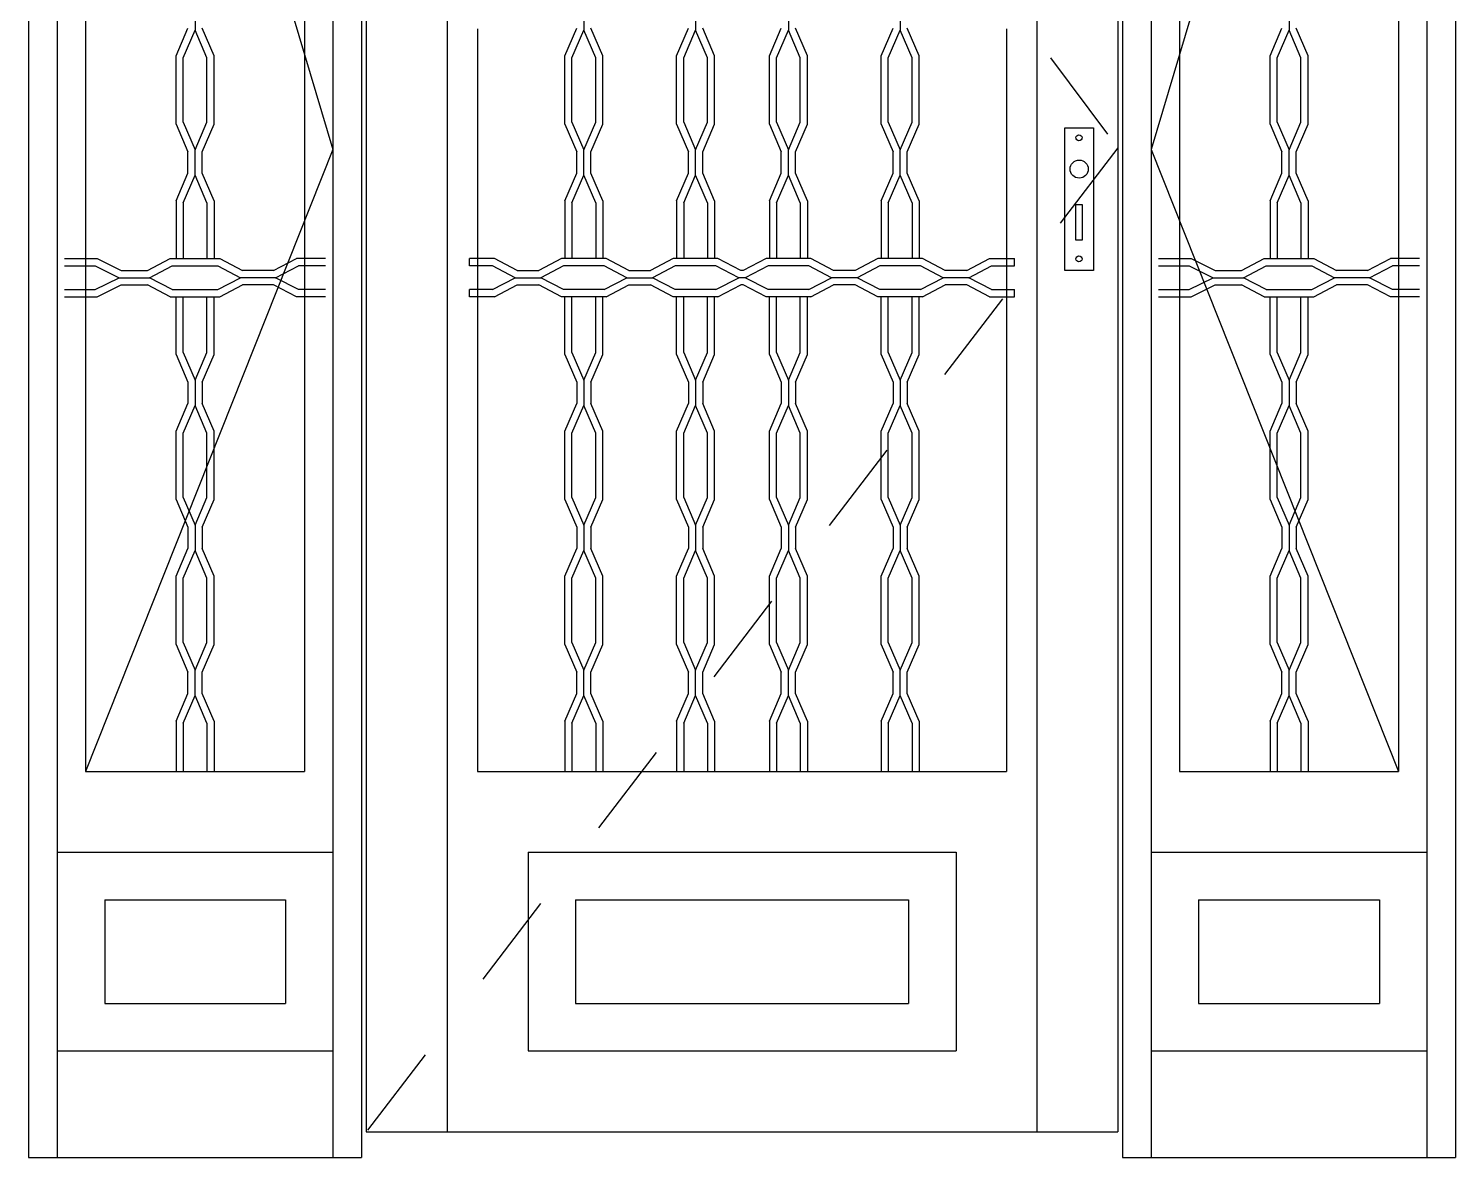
# Model space of a CAD drawing. Header units: millimetres. Extents: x 1.63 to 3.13, y 1315.97 to 1318.12.
# Drawn here: x 1.625 to 3.125, y 1315.966 to 1317.153 of the extents above; entities that cross this region are included whole.
import ezdxf

# ---------------------------------------------------------------- set-up
doc = ezdxf.new("R2010")
doc.units = ezdxf.units.MM
doc.header["$LTSCALE"] = 0.5
doc.linetypes.add('DASHED2', pattern=[9.525, 6.35, -3.175])
doc.linetypes.add('HIDDEN2', pattern=[0.1875, 0.125, -0.0625])
doc.layers.add('Gravia_Portas', color=1, linetype='Continuous')
doc.layers.add('Gravia_Portas_hidden2', color=1, linetype='HIDDEN2')

msp = doc.modelspace()

# ---------------------------------------------------------------- linework, layer by layer
at = {"layer": 'Gravia_Portas', "color": 2}
for p, q in [((1.6252, 1318.116), (1.6252, 1315.966)), ((3.1252, 1318.116), (3.1252, 1315.966))]:
    msp.add_line(p, q, dxfattribs=at)
at = {"layer": 'Gravia_Portas'}
for p, q in [((1.6552, 1318.116), (1.6552, 1315.966)), ((3.0952, 1318.116), (3.0952, 1315.966)), ((1.9452, 1318.086), (1.9452, 1315.966)), ((1.9752, 1318.086), (1.9752, 1315.966)), ((1.9802, 1318.083), (1.9802, 1315.993)), ((2.7702, 1318.083), (2.7702, 1315.993)), ((2.7752, 1318.086), (2.7752, 1315.966)), ((2.7752, 1318.086), (2.7752, 1315.966)), ((2.8052, 1318.086), (2.8052, 1315.966)), ((2.0652, 1317.998), (2.0652, 1315.993)), ((2.0652, 1317.998), (2.0652, 1316.078)), ((2.6852, 1317.998), (2.6852, 1315.993)), ((2.6852, 1317.998), (2.6852, 1316.078)), ((1.6852, 1317.966), (1.6852, 1316.372)), ((1.9152, 1317.966), (1.9152, 1316.372)), ((2.8352, 1317.966), (2.8352, 1316.372)), ((3.0652, 1317.966), (3.0652, 1316.372)), ((1.8002, 1317.1784), (1.8002, 1317.1516)), ((2.2089, 1317.1784), (2.2089, 1317.1516)), ((2.3264, 1317.1784), (2.3264, 1317.1516)), ((2.4239, 1317.1784), (2.4239, 1317.1516)), ((2.5414, 1317.1784), (2.5414, 1317.1516)), ((2.9502, 1317.1784), (2.9502, 1317.1516)), ((1.7802, 1317.1247), (1.7927, 1317.1537)), ((1.7877, 1317.1226), (1.8002, 1317.1516)), ((1.8127, 1317.1226), (1.8002, 1317.1516)), ((1.8202, 1317.1247), (1.8077, 1317.1537)), ((2.0972, 1317.153), (2.0972, 1316.372)), ((2.1889, 1317.1247), (2.2014, 1317.1537)), ((2.1964, 1317.1226), (2.2089, 1317.1516)), ((2.2214, 1317.1226), (2.2089, 1317.1516)), ((2.2289, 1317.1247), (2.2164, 1317.1537)), ((2.3064, 1317.1247), (2.3189, 1317.1537)), ((2.3139, 1317.1226), (2.3264, 1317.1516)), ((2.3389, 1317.1226), (2.3264, 1317.1516)), ((2.3464, 1317.1247), (2.3339, 1317.1537)), ((2.4039, 1317.1247), (2.4164, 1317.1537)), ((2.4114, 1317.1226), (2.4239, 1317.1516)), ((2.4364, 1317.1226), (2.4239, 1317.1516)), ((2.4439, 1317.1247), (2.4314, 1317.1537)), ((2.5214, 1317.1247), (2.5339, 1317.1537)), ((2.5289, 1317.1226), (2.5414, 1317.1516)), ((2.5539, 1317.1226), (2.5414, 1317.1516)), ((2.5614, 1317.1247), (2.5489, 1317.1537)), ((2.6532, 1317.153), (2.6532, 1316.372)), ((2.9302, 1317.1247), (2.9427, 1317.1537)), ((2.9377, 1317.1226), (2.9502, 1317.1516)), ((2.9627, 1317.1226), (2.9502, 1317.1516)), ((2.9702, 1317.1247), (2.9577, 1317.1537)), ((1.7802, 1317.0527), (1.7802, 1317.1247)), ((1.7877, 1317.0549), (1.7877, 1317.1226)), ((1.8127, 1317.0549), (1.8127, 1317.1226)), ((1.8202, 1317.0527), (1.8202, 1317.1247)), ((2.1889, 1317.0527), (2.1889, 1317.1247)), ((2.1964, 1317.0549), (2.1964, 1317.1226)), ((2.2214, 1317.0549), (2.2214, 1317.1226)), ((2.2289, 1317.0527), (2.2289, 1317.1247)), ((2.3064, 1317.0527), (2.3064, 1317.1247)), ((2.3139, 1317.0549), (2.3139, 1317.1226)), ((2.3389, 1317.0549), (2.3389, 1317.1226)), ((2.3464, 1317.0527), (2.3464, 1317.1247)), ((2.4039, 1317.0527), (2.4039, 1317.1247)), ((2.4114, 1317.0549), (2.4114, 1317.1226)), ((2.4364, 1317.0549), (2.4364, 1317.1226)), ((2.4439, 1317.0527), (2.4439, 1317.1247)), ((2.5214, 1317.0527), (2.5214, 1317.1247)), ((2.5289, 1317.0549), (2.5289, 1317.1226)), ((2.5539, 1317.0549), (2.5539, 1317.1226)), ((2.5614, 1317.0527), (2.5614, 1317.1247)), ((2.9302, 1317.0527), (2.9302, 1317.1247)), ((2.9377, 1317.0549), (2.9377, 1317.1226)), ((2.9627, 1317.0549), (2.9627, 1317.1226)), ((2.9702, 1317.0527), (2.9702, 1317.1247)), ((1.7802, 1317.0527), (1.7927, 1317.0238)), ((1.7877, 1317.0549), (1.8002, 1317.0259)), ((1.8002, 1317.0259), (1.8127, 1317.0549)), ((1.8077, 1317.0238), (1.8202, 1317.0527)), ((2.1889, 1317.0527), (2.2014, 1317.0238)), ((2.1964, 1317.0549), (2.2089, 1317.0259)), ((2.2089, 1317.0259), (2.2214, 1317.0549)), ((2.2164, 1317.0238), (2.2289, 1317.0527)), ((2.3064, 1317.0527), (2.3189, 1317.0238)), ((2.3139, 1317.0549), (2.3264, 1317.0259)), ((2.3264, 1317.0259), (2.3389, 1317.0549)), ((2.3339, 1317.0238), (2.3464, 1317.0527)), ((2.4039, 1317.0527), (2.4164, 1317.0238)), ((2.4114, 1317.0549), (2.4239, 1317.0259)), ((2.4239, 1317.0259), (2.4364, 1317.0549)), ((2.4314, 1317.0238), (2.4439, 1317.0527)), ((2.5214, 1317.0527), (2.5339, 1317.0238)), ((2.5289, 1317.0549), (2.5414, 1317.0259)), ((2.5414, 1317.0259), (2.5539, 1317.0549)), ((2.5489, 1317.0238), (2.5614, 1317.0527)), ((2.7145, 1317.049), (2.7445, 1317.049)), ((2.7145, 1316.899), (2.7145, 1317.049)), ((2.7445, 1317.049), (2.7445, 1316.899)), ((2.9302, 1317.0527), (2.9427, 1317.0238)), ((2.9377, 1317.0549), (2.9502, 1317.0259)), ((2.9502, 1317.0259), (2.9627, 1317.0549)), ((2.9577, 1317.0238), (2.9702, 1317.0527)), ((1.7927, 1317.0012), (1.7927, 1317.0238)), ((1.8002, 1316.9991), (1.8002, 1317.0259)), ((1.8077, 1317.0012), (1.8077, 1317.0238)), ((2.2014, 1317.0012), (2.2014, 1317.0238)), ((2.2089, 1316.9991), (2.2089, 1317.0259)), ((2.2164, 1317.0012), (2.2164, 1317.0238)), ((2.3189, 1317.0012), (2.3189, 1317.0238)), ((2.3264, 1316.9991), (2.3264, 1317.0259)), ((2.3339, 1317.0012), (2.3339, 1317.0238)), ((2.4164, 1317.0012), (2.4164, 1317.0238)), ((2.4239, 1316.9991), (2.4239, 1317.0259)), ((2.4314, 1317.0012), (2.4314, 1317.0238)), ((2.5339, 1317.0012), (2.5339, 1317.0238)), ((2.5414, 1316.9991), (2.5414, 1317.0259)), ((2.5489, 1317.0012), (2.5489, 1317.0238)), ((2.9427, 1317.0012), (2.9427, 1317.0238)), ((2.9502, 1316.9991), (2.9502, 1317.0259)), ((2.9577, 1317.0012), (2.9577, 1317.0238)), ((1.7802, 1316.9722), (1.7927, 1317.0012)), ((1.8202, 1316.9722), (1.8077, 1317.0012)), ((2.1889, 1316.9722), (2.2014, 1317.0012)), ((2.2289, 1316.9722), (2.2164, 1317.0012)), ((2.3064, 1316.9722), (2.3189, 1317.0012)), ((2.3464, 1316.9722), (2.3339, 1317.0012)), ((2.4039, 1316.9722), (2.4164, 1317.0012)), ((2.4439, 1316.9722), (2.4314, 1317.0012)), ((2.5214, 1316.9722), (2.5339, 1317.0012)), ((2.5614, 1316.9722), (2.5489, 1317.0012)), ((2.9302, 1316.9722), (2.9427, 1317.0012)), ((2.9702, 1316.9722), (2.9577, 1317.0012)), ((1.7877, 1316.9701), (1.8002, 1316.9991)), ((1.8127, 1316.9701), (1.8002, 1316.9991)), ((2.1964, 1316.9701), (2.2089, 1316.9991)), ((2.2214, 1316.9701), (2.2089, 1316.9991)), ((2.3139, 1316.9701), (2.3264, 1316.9991)), ((2.3389, 1316.9701), (2.3264, 1316.9991)), ((2.4114, 1316.9701), (2.4239, 1316.9991)), ((2.4364, 1316.9701), (2.4239, 1316.9991)), ((2.5289, 1316.9701), (2.5414, 1316.9991)), ((2.5539, 1316.9701), (2.5414, 1316.9991)), ((2.9377, 1316.9701), (2.9502, 1316.9991)), ((2.9627, 1316.9701), (2.9502, 1316.9991)), ((1.7802, 1316.9722), (1.7802, 1316.9113)), ((1.7877, 1316.9701), (1.7877, 1316.9113)), ((1.8127, 1316.9701), (1.8127, 1316.9113)), ((1.8202, 1316.9722), (1.8202, 1316.9113)), ((2.1889, 1316.9722), (2.1889, 1316.9113)), ((2.1964, 1316.9701), (2.1964, 1316.9113)), ((2.2214, 1316.9701), (2.2214, 1316.9113)), ((2.2289, 1316.9722), (2.2289, 1316.9113)), ((2.3064, 1316.9722), (2.3064, 1316.9113)), ((2.3139, 1316.9701), (2.3139, 1316.9113)), ((2.3389, 1316.9701), (2.3389, 1316.9113)), ((2.3464, 1316.9722), (2.3464, 1316.9113)), ((2.4039, 1316.9722), (2.4039, 1316.9113)), ((2.4114, 1316.9701), (2.4114, 1316.9113)), ((2.4364, 1316.9701), (2.4364, 1316.9113)), ((2.4439, 1316.9722), (2.4439, 1316.9113)), ((2.5214, 1316.9722), (2.5214, 1316.9113)), ((2.5289, 1316.9701), (2.5289, 1316.9113)), ((2.5539, 1316.9701), (2.5539, 1316.9113)), ((2.5614, 1316.9722), (2.5614, 1316.9113)), ((2.9302, 1316.9722), (2.9302, 1316.9113)), ((2.9377, 1316.9701), (2.9377, 1316.9113)), ((2.9627, 1316.9701), (2.9627, 1316.9113)), ((2.9702, 1316.9722), (2.9702, 1316.9113)), ((2.7261, 1316.9684), (2.7329, 1316.9684)), ((2.7261, 1316.9309), (2.7261, 1316.9684)), ((2.7329, 1316.9684), (2.7329, 1316.9309)), ((2.7329, 1316.9309), (2.7261, 1316.9309)), ((1.6629, 1316.9113), (1.6974, 1316.9113)), ((1.6974, 1316.9113), (1.7226, 1316.8988)), ((1.7502, 1316.8988), (1.7742, 1316.9113)), ((1.7742, 1316.9113), (1.8262, 1316.9113)), ((1.8262, 1316.9113), (1.8501, 1316.8988)), ((1.8827, 1316.8988), (1.9067, 1316.9113)), ((1.9374, 1316.9113), (1.9067, 1316.9113)), ((2.0887, 1316.9038), (2.0887, 1316.9113)), ((2.1149, 1316.9113), (2.0887, 1316.9113)), ((2.1388, 1316.8988), (2.1149, 1316.9113)), ((2.1854, 1316.9113), (2.1615, 1316.8988)), ((2.2324, 1316.9113), (2.1854, 1316.9113)), ((2.2314, 1316.9113), (2.1914, 1316.9113)), ((2.2563, 1316.8988), (2.2324, 1316.9113)), ((2.3029, 1316.9113), (2.279, 1316.8988)), ((2.3499, 1316.9113), (2.3029, 1316.9113)), ((2.3738, 1316.8988), (2.3499, 1316.9113)), ((2.4004, 1316.9113), (2.3765, 1316.8988)), ((2.4474, 1316.9113), (2.4004, 1316.9113)), ((2.4713, 1316.8988), (2.4474, 1316.9113)), ((2.5179, 1316.9113), (2.494, 1316.8988)), ((2.5649, 1316.9113), (2.5179, 1316.9113)), ((2.5888, 1316.8988), (2.5649, 1316.9113)), ((2.6115, 1316.8988), (2.6354, 1316.9113)), ((2.6354, 1316.9113), (2.6617, 1316.9113)), ((2.6617, 1316.9038), (2.6617, 1316.9113)), ((2.8129, 1316.9113), (2.8474, 1316.9113)), ((2.8474, 1316.9113), (2.8726, 1316.8988)), ((2.9002, 1316.8988), (2.9242, 1316.9113)), ((2.9242, 1316.9113), (2.9762, 1316.9113)), ((2.9762, 1316.9113), (3.0001, 1316.8988)), ((3.0327, 1316.8988), (3.0567, 1316.9113)), ((3.0874, 1316.9113), (3.0567, 1316.9113)), ((1.6629, 1316.9038), (1.6953, 1316.9038)), ((1.6953, 1316.9038), (1.7205, 1316.8913)), ((1.7226, 1316.8988), (1.7502, 1316.8988)), ((1.7523, 1316.8913), (1.7763, 1316.9038)), ((1.7763, 1316.9038), (1.824, 1316.9038)), ((1.824, 1316.9038), (1.848, 1316.8913)), ((1.8827, 1316.8988), (1.8501, 1316.8988)), ((1.8848, 1316.8913), (1.9088, 1316.9038)), ((1.9374, 1316.9038), (1.9088, 1316.9038)), ((2.1128, 1316.9038), (2.0887, 1316.9038)), ((2.1367, 1316.8913), (2.1128, 1316.9038)), ((2.1388, 1316.8988), (2.1615, 1316.8988)), ((2.1875, 1316.9038), (2.1636, 1316.8913)), ((2.2303, 1316.9038), (2.1875, 1316.9038)), ((2.2542, 1316.8913), (2.2303, 1316.9038)), ((2.2563, 1316.8988), (2.279, 1316.8988)), ((2.305, 1316.9038), (2.2811, 1316.8913)), ((2.3478, 1316.9038), (2.305, 1316.9038)), ((2.3717, 1316.8913), (2.3478, 1316.9038)), ((2.3765, 1316.8988), (2.3738, 1316.8988)), ((2.4025, 1316.9038), (2.3786, 1316.8913)), ((2.4453, 1316.9038), (2.4025, 1316.9038)), ((2.4692, 1316.8913), (2.4453, 1316.9038)), ((2.494, 1316.8988), (2.4713, 1316.8988)), ((2.52, 1316.9038), (2.4961, 1316.8913)), ((2.5628, 1316.9038), (2.52, 1316.9038)), ((2.5867, 1316.8913), (2.5628, 1316.9038)), ((2.6115, 1316.8988), (2.5888, 1316.8988)), ((2.6136, 1316.8913), (2.6375, 1316.9038)), ((2.6375, 1316.9038), (2.6617, 1316.9038)), ((2.7445, 1316.899), (2.7145, 1316.899)), ((2.8129, 1316.9038), (2.8453, 1316.9038)), ((2.8453, 1316.9038), (2.8705, 1316.8913)), ((2.8726, 1316.8988), (2.9002, 1316.8988)), ((2.9023, 1316.8913), (2.9263, 1316.9038)), ((2.9263, 1316.9038), (2.974, 1316.9038)), ((2.974, 1316.9038), (2.998, 1316.8913)), ((3.0327, 1316.8988), (3.0001, 1316.8988)), ((3.0348, 1316.8913), (3.0588, 1316.9038)), ((3.0874, 1316.9038), (3.0588, 1316.9038)), ((1.6953, 1316.8788), (1.7205, 1316.8913)), ((1.6974, 1316.8713), (1.7226, 1316.8838)), ((1.7205, 1316.8913), (1.7523, 1316.8913)), ((1.7226, 1316.8838), (1.7502, 1316.8838)), ((1.7742, 1316.8713), (1.7502, 1316.8838)), ((1.7763, 1316.8788), (1.7523, 1316.8913)), ((1.824, 1316.8788), (1.848, 1316.8913)), ((1.8262, 1316.8713), (1.8501, 1316.8838)), ((1.8848, 1316.8913), (1.848, 1316.8913)), ((1.8827, 1316.8838), (1.8501, 1316.8838)), ((1.9067, 1316.8713), (1.8827, 1316.8838)), ((1.9088, 1316.8788), (1.8848, 1316.8913)), ((2.1128, 1316.8788), (2.1367, 1316.8913)), ((2.1149, 1316.8713), (2.1388, 1316.8838)), ((2.1367, 1316.8913), (2.1636, 1316.8913)), ((2.1388, 1316.8838), (2.1615, 1316.8838)), ((2.1854, 1316.8713), (2.1615, 1316.8838)), ((2.1875, 1316.8788), (2.1636, 1316.8913)), ((2.2303, 1316.8788), (2.2542, 1316.8913)), ((2.2324, 1316.8713), (2.2563, 1316.8838)), ((2.2542, 1316.8913), (2.2811, 1316.8913)), ((2.2563, 1316.8838), (2.279, 1316.8838)), ((2.3029, 1316.8713), (2.279, 1316.8838)), ((2.305, 1316.8788), (2.2811, 1316.8913)), ((2.3478, 1316.8788), (2.3717, 1316.8913)), ((2.3499, 1316.8713), (2.3738, 1316.8838)), ((2.3786, 1316.8913), (2.3717, 1316.8913)), ((2.3765, 1316.8838), (2.3738, 1316.8838)), ((2.4004, 1316.8713), (2.3765, 1316.8838)), ((2.4025, 1316.8788), (2.3786, 1316.8913)), ((2.4453, 1316.8788), (2.4692, 1316.8913)), ((2.4474, 1316.8713), (2.4713, 1316.8838)), ((2.4961, 1316.8913), (2.4692, 1316.8913)), ((2.494, 1316.8838), (2.4713, 1316.8838)), ((2.5179, 1316.8713), (2.494, 1316.8838)), ((2.52, 1316.8788), (2.4961, 1316.8913)), ((2.5628, 1316.8788), (2.5867, 1316.8913)), ((2.5649, 1316.8713), (2.5888, 1316.8838)), ((2.6136, 1316.8913), (2.5867, 1316.8913)), ((2.6115, 1316.8838), (2.5888, 1316.8838)), ((2.6354, 1316.8713), (2.6115, 1316.8838)), ((2.6375, 1316.8788), (2.6136, 1316.8913)), ((2.8453, 1316.8788), (2.8705, 1316.8913)), ((2.8474, 1316.8713), (2.8726, 1316.8838)), ((2.8705, 1316.8913), (2.9023, 1316.8913)), ((2.8726, 1316.8838), (2.9002, 1316.8838)), ((2.9242, 1316.8713), (2.9002, 1316.8838)), ((2.9263, 1316.8788), (2.9023, 1316.8913)), ((2.974, 1316.8788), (2.998, 1316.8913)), ((2.9762, 1316.8713), (3.0001, 1316.8838)), ((3.0348, 1316.8913), (2.998, 1316.8913)), ((3.0327, 1316.8838), (3.0001, 1316.8838)), ((3.0567, 1316.8713), (3.0327, 1316.8838)), ((3.0588, 1316.8788), (3.0348, 1316.8913)), ((1.6629, 1316.8788), (1.6953, 1316.8788)), ((1.6629, 1316.8713), (1.6974, 1316.8713)), ((1.7742, 1316.8713), (1.8262, 1316.8713)), ((1.7763, 1316.8788), (1.824, 1316.8788)), ((1.7802, 1316.8104), (1.7802, 1316.8713)), ((1.7877, 1316.8126), (1.7877, 1316.8713)), ((1.8127, 1316.8126), (1.8127, 1316.8713)), ((1.8202, 1316.8104), (1.8202, 1316.8713)), ((1.9374, 1316.8713), (1.9067, 1316.8713)), ((1.9374, 1316.8788), (1.9088, 1316.8788)), ((2.0887, 1316.8713), (2.0887, 1316.8788)), ((2.1128, 1316.8788), (2.0887, 1316.8788)), ((2.1149, 1316.8713), (2.0887, 1316.8713)), ((2.2324, 1316.8713), (2.1854, 1316.8713)), ((2.2303, 1316.8788), (2.1875, 1316.8788)), ((2.1889, 1316.8104), (2.1889, 1316.8713)), ((2.1964, 1316.8126), (2.1964, 1316.8713)), ((2.2214, 1316.8126), (2.2214, 1316.8713)), ((2.2289, 1316.8104), (2.2289, 1316.8713)), ((2.3499, 1316.8713), (2.3029, 1316.8713)), ((2.3478, 1316.8788), (2.305, 1316.8788)), ((2.3064, 1316.8104), (2.3064, 1316.8713)), ((2.3139, 1316.8126), (2.3139, 1316.8713)), ((2.3389, 1316.8126), (2.3389, 1316.8713)), ((2.3464, 1316.8104), (2.3464, 1316.8713)), ((2.4474, 1316.8713), (2.4004, 1316.8713)), ((2.4453, 1316.8788), (2.4025, 1316.8788)), ((2.4039, 1316.8104), (2.4039, 1316.8713)), ((2.4114, 1316.8126), (2.4114, 1316.8713)), ((2.4364, 1316.8126), (2.4364, 1316.8713)), ((2.4439, 1316.8104), (2.4439, 1316.8713)), ((2.5649, 1316.8713), (2.5179, 1316.8713)), ((2.5628, 1316.8788), (2.52, 1316.8788)), ((2.5214, 1316.8104), (2.5214, 1316.8713)), ((2.5289, 1316.8126), (2.5289, 1316.8713)), ((2.5539, 1316.8126), (2.5539, 1316.8713)), ((2.5614, 1316.8104), (2.5614, 1316.8713)), ((2.6354, 1316.8713), (2.6617, 1316.8713)), ((2.6375, 1316.8788), (2.6617, 1316.8788)), ((2.6617, 1316.8713), (2.6617, 1316.8788)), ((2.8129, 1316.8788), (2.8453, 1316.8788)), ((2.8129, 1316.8713), (2.8474, 1316.8713)), ((2.9242, 1316.8713), (2.9762, 1316.8713)), ((2.9263, 1316.8788), (2.974, 1316.8788)), ((2.9302, 1316.8104), (2.9302, 1316.8713)), ((2.9377, 1316.8126), (2.9377, 1316.8713)), ((2.9627, 1316.8126), (2.9627, 1316.8713)), ((2.9702, 1316.8104), (2.9702, 1316.8713)), ((3.0874, 1316.8713), (3.0567, 1316.8713)), ((3.0874, 1316.8788), (3.0588, 1316.8788)), ((1.7802, 1316.8104), (1.7927, 1316.7815)), ((1.7877, 1316.8126), (1.8002, 1316.7836)), ((1.8002, 1316.7836), (1.8127, 1316.8126)), ((1.8077, 1316.7815), (1.8202, 1316.8104)), ((2.1889, 1316.8104), (2.2014, 1316.7815)), ((2.1964, 1316.8126), (2.2089, 1316.7836)), ((2.2089, 1316.7836), (2.2214, 1316.8126)), ((2.2164, 1316.7815), (2.2289, 1316.8104)), ((2.3064, 1316.8104), (2.3189, 1316.7815)), ((2.3139, 1316.8126), (2.3264, 1316.7836)), ((2.3264, 1316.7836), (2.3389, 1316.8126)), ((2.3339, 1316.7815), (2.3464, 1316.8104)), ((2.4039, 1316.8104), (2.4164, 1316.7815)), ((2.4114, 1316.8126), (2.4239, 1316.7836)), ((2.4239, 1316.7836), (2.4364, 1316.8126)), ((2.4314, 1316.7815), (2.4439, 1316.8104)), ((2.5214, 1316.8104), (2.5339, 1316.7815)), ((2.5289, 1316.8126), (2.5414, 1316.7836)), ((2.5414, 1316.7836), (2.5539, 1316.8126)), ((2.5489, 1316.7815), (2.5614, 1316.8104)), ((2.9302, 1316.8104), (2.9427, 1316.7815)), ((2.9377, 1316.8126), (2.9502, 1316.7836)), ((2.9502, 1316.7836), (2.9627, 1316.8126)), ((2.9577, 1316.7815), (2.9702, 1316.8104)), ((1.7927, 1316.7815), (1.7927, 1316.7589)), ((1.8002, 1316.7836), (1.8002, 1316.7567)), ((1.8077, 1316.7815), (1.8077, 1316.7589)), ((2.2014, 1316.7815), (2.2014, 1316.7589)), ((2.2089, 1316.7836), (2.2089, 1316.7567)), ((2.2164, 1316.7815), (2.2164, 1316.7589)), ((2.3189, 1316.7815), (2.3189, 1316.7589)), ((2.3264, 1316.7836), (2.3264, 1316.7567)), ((2.3339, 1316.7815), (2.3339, 1316.7589)), ((2.4164, 1316.7815), (2.4164, 1316.7589)), ((2.4239, 1316.7836), (2.4239, 1316.7567)), ((2.4314, 1316.7815), (2.4314, 1316.7589)), ((2.5339, 1316.7815), (2.5339, 1316.7589)), ((2.5414, 1316.7836), (2.5414, 1316.7567)), ((2.5489, 1316.7815), (2.5489, 1316.7589)), ((2.9427, 1316.7815), (2.9427, 1316.7589)), ((2.9502, 1316.7836), (2.9502, 1316.7567)), ((2.9577, 1316.7815), (2.9577, 1316.7589)), ((1.7802, 1316.7299), (1.7927, 1316.7589)), ((1.7877, 1316.7278), (1.8002, 1316.7567)), ((1.8127, 1316.7278), (1.8002, 1316.7567)), ((1.8202, 1316.7299), (1.8077, 1316.7589)), ((2.1889, 1316.7299), (2.2014, 1316.7589)), ((2.1964, 1316.7278), (2.2089, 1316.7567)), ((2.2214, 1316.7278), (2.2089, 1316.7567)), ((2.2289, 1316.7299), (2.2164, 1316.7589)), ((2.3064, 1316.7299), (2.3189, 1316.7589)), ((2.3139, 1316.7278), (2.3264, 1316.7567)), ((2.3389, 1316.7278), (2.3264, 1316.7567)), ((2.3464, 1316.7299), (2.3339, 1316.7589)), ((2.4039, 1316.7299), (2.4164, 1316.7589)), ((2.4114, 1316.7278), (2.4239, 1316.7567)), ((2.4364, 1316.7278), (2.4239, 1316.7567)), ((2.4439, 1316.7299), (2.4314, 1316.7589)), ((2.5214, 1316.7299), (2.5339, 1316.7589)), ((2.5289, 1316.7278), (2.5414, 1316.7567)), ((2.5539, 1316.7278), (2.5414, 1316.7567)), ((2.5614, 1316.7299), (2.5489, 1316.7589)), ((2.9302, 1316.7299), (2.9427, 1316.7589)), ((2.9377, 1316.7278), (2.9502, 1316.7567)), ((2.9627, 1316.7278), (2.9502, 1316.7567)), ((2.9702, 1316.7299), (2.9577, 1316.7589)), ((1.7802, 1316.6579), (1.7802, 1316.7299)), ((1.7877, 1316.6601), (1.7877, 1316.7278)), ((1.8127, 1316.6601), (1.8127, 1316.7278)), ((1.8202, 1316.6579), (1.8202, 1316.7299)), ((2.1889, 1316.6579), (2.1889, 1316.7299)), ((2.1964, 1316.6601), (2.1964, 1316.7278)), ((2.2214, 1316.6601), (2.2214, 1316.7278)), ((2.2289, 1316.6579), (2.2289, 1316.7299)), ((2.3064, 1316.6579), (2.3064, 1316.7299)), ((2.3139, 1316.6601), (2.3139, 1316.7278)), ((2.3389, 1316.6601), (2.3389, 1316.7278)), ((2.3464, 1316.6579), (2.3464, 1316.7299)), ((2.4039, 1316.6579), (2.4039, 1316.7299)), ((2.4114, 1316.6601), (2.4114, 1316.7278)), ((2.4364, 1316.6601), (2.4364, 1316.7278)), ((2.4439, 1316.6579), (2.4439, 1316.7299)), ((2.5214, 1316.6579), (2.5214, 1316.7299)), ((2.5289, 1316.6601), (2.5289, 1316.7278)), ((2.5539, 1316.6601), (2.5539, 1316.7278)), ((2.5614, 1316.6579), (2.5614, 1316.7299)), ((2.9302, 1316.6579), (2.9302, 1316.7299)), ((2.9377, 1316.6601), (2.9377, 1316.7278)), ((2.9627, 1316.6601), (2.9627, 1316.7278)), ((2.9702, 1316.6579), (2.9702, 1316.7299)), ((1.7802, 1316.6579), (1.7927, 1316.629)), ((1.7877, 1316.6601), (1.8002, 1316.6311)), ((1.8002, 1316.6311), (1.8127, 1316.6601)), ((1.8077, 1316.629), (1.8202, 1316.6579)), ((2.1889, 1316.6579), (2.2014, 1316.629)), ((2.1964, 1316.6601), (2.2089, 1316.6311)), ((2.2089, 1316.6311), (2.2214, 1316.6601)), ((2.2164, 1316.629), (2.2289, 1316.6579)), ((2.3064, 1316.6579), (2.3189, 1316.629)), ((2.3139, 1316.6601), (2.3264, 1316.6311)), ((2.3264, 1316.6311), (2.3389, 1316.6601)), ((2.3339, 1316.629), (2.3464, 1316.6579)), ((2.4039, 1316.6579), (2.4164, 1316.629)), ((2.4114, 1316.6601), (2.4239, 1316.6311)), ((2.4239, 1316.6311), (2.4364, 1316.6601)), ((2.4314, 1316.629), (2.4439, 1316.6579)), ((2.5214, 1316.6579), (2.5339, 1316.629)), ((2.5289, 1316.6601), (2.5414, 1316.6311)), ((2.5414, 1316.6311), (2.5539, 1316.6601)), ((2.5489, 1316.629), (2.5614, 1316.6579)), ((2.9302, 1316.6579), (2.9427, 1316.629)), ((2.9377, 1316.6601), (2.9502, 1316.6311)), ((2.9502, 1316.6311), (2.9627, 1316.6601)), ((2.9577, 1316.629), (2.9702, 1316.6579)), ((1.7927, 1316.629), (1.7927, 1316.6064)), ((1.8002, 1316.6311), (1.8002, 1316.6042)), ((1.8077, 1316.629), (1.8077, 1316.6064)), ((2.2014, 1316.629), (2.2014, 1316.6064)), ((2.2089, 1316.6311), (2.2089, 1316.6042)), ((2.2164, 1316.629), (2.2164, 1316.6064)), ((2.3189, 1316.629), (2.3189, 1316.6064)), ((2.3264, 1316.6311), (2.3264, 1316.6042)), ((2.3339, 1316.629), (2.3339, 1316.6064)), ((2.4164, 1316.629), (2.4164, 1316.6064)), ((2.4239, 1316.6311), (2.4239, 1316.6042)), ((2.4314, 1316.629), (2.4314, 1316.6064)), ((2.5339, 1316.629), (2.5339, 1316.6064)), ((2.5414, 1316.6311), (2.5414, 1316.6042)), ((2.5489, 1316.629), (2.5489, 1316.6064)), ((2.9427, 1316.629), (2.9427, 1316.6064)), ((2.9502, 1316.6311), (2.9502, 1316.6042)), ((2.9577, 1316.629), (2.9577, 1316.6064)), ((1.7802, 1316.5774), (1.7927, 1316.6064)), ((1.7877, 1316.5753), (1.8002, 1316.6042)), ((1.8127, 1316.5753), (1.8002, 1316.6042)), ((1.8202, 1316.5774), (1.8077, 1316.6064)), ((2.1889, 1316.5774), (2.2014, 1316.6064)), ((2.1964, 1316.5753), (2.2089, 1316.6042)), ((2.2214, 1316.5753), (2.2089, 1316.6042)), ((2.2289, 1316.5774), (2.2164, 1316.6064)), ((2.3064, 1316.5774), (2.3189, 1316.6064)), ((2.3139, 1316.5753), (2.3264, 1316.6042)), ((2.3389, 1316.5753), (2.3264, 1316.6042)), ((2.3464, 1316.5774), (2.3339, 1316.6064)), ((2.4039, 1316.5774), (2.4164, 1316.6064)), ((2.4114, 1316.5753), (2.4239, 1316.6042)), ((2.4364, 1316.5753), (2.4239, 1316.6042)), ((2.4439, 1316.5774), (2.4314, 1316.6064)), ((2.5214, 1316.5774), (2.5339, 1316.6064)), ((2.5289, 1316.5753), (2.5414, 1316.6042)), ((2.5539, 1316.5753), (2.5414, 1316.6042)), ((2.5614, 1316.5774), (2.5489, 1316.6064)), ((2.9302, 1316.5774), (2.9427, 1316.6064)), ((2.9377, 1316.5753), (2.9502, 1316.6042)), ((2.9627, 1316.5753), (2.9502, 1316.6042)), ((2.9702, 1316.5774), (2.9577, 1316.6064)), ((1.7802, 1316.5054), (1.7802, 1316.5774)), ((1.7877, 1316.5076), (1.7877, 1316.5753)), ((1.8127, 1316.5076), (1.8127, 1316.5753)), ((1.8202, 1316.5054), (1.8202, 1316.5774)), ((2.1889, 1316.5054), (2.1889, 1316.5774)), ((2.1964, 1316.5076), (2.1964, 1316.5753)), ((2.2214, 1316.5076), (2.2214, 1316.5753)), ((2.2289, 1316.5054), (2.2289, 1316.5774)), ((2.3064, 1316.5054), (2.3064, 1316.5774)), ((2.3139, 1316.5076), (2.3139, 1316.5753)), ((2.3389, 1316.5076), (2.3389, 1316.5753)), ((2.3464, 1316.5054), (2.3464, 1316.5774)), ((2.4039, 1316.5054), (2.4039, 1316.5774)), ((2.4114, 1316.5076), (2.4114, 1316.5753)), ((2.4364, 1316.5076), (2.4364, 1316.5753)), ((2.4439, 1316.5054), (2.4439, 1316.5774)), ((2.5214, 1316.5054), (2.5214, 1316.5774)), ((2.5289, 1316.5076), (2.5289, 1316.5753)), ((2.5539, 1316.5076), (2.5539, 1316.5753)), ((2.5614, 1316.5054), (2.5614, 1316.5774)), ((2.9302, 1316.5054), (2.9302, 1316.5774)), ((2.9377, 1316.5076), (2.9377, 1316.5753)), ((2.9627, 1316.5076), (2.9627, 1316.5753)), ((2.9702, 1316.5054), (2.9702, 1316.5774)), ((1.7802, 1316.5054), (1.7927, 1316.4765)), ((1.7877, 1316.5076), (1.8002, 1316.4786)), ((1.8002, 1316.4786), (1.8127, 1316.5076)), ((1.8077, 1316.4765), (1.8202, 1316.5054)), ((2.1889, 1316.5054), (2.2014, 1316.4765)), ((2.1964, 1316.5076), (2.2089, 1316.4786)), ((2.2089, 1316.4786), (2.2214, 1316.5076)), ((2.2164, 1316.4765), (2.2289, 1316.5054)), ((2.3064, 1316.5054), (2.3189, 1316.4765)), ((2.3139, 1316.5076), (2.3264, 1316.4786)), ((2.3264, 1316.4786), (2.3389, 1316.5076)), ((2.3339, 1316.4765), (2.3464, 1316.5054)), ((2.4039, 1316.5054), (2.4164, 1316.4765)), ((2.4114, 1316.5076), (2.4239, 1316.4786)), ((2.4239, 1316.4786), (2.4364, 1316.5076)), ((2.4314, 1316.4765), (2.4439, 1316.5054)), ((2.5214, 1316.5054), (2.5339, 1316.4765)), ((2.5289, 1316.5076), (2.5414, 1316.4786)), ((2.5414, 1316.4786), (2.5539, 1316.5076)), ((2.5489, 1316.4765), (2.5614, 1316.5054)), ((2.9302, 1316.5054), (2.9427, 1316.4765)), ((2.9377, 1316.5076), (2.9502, 1316.4786)), ((2.9502, 1316.4786), (2.9627, 1316.5076)), ((2.9577, 1316.4765), (2.9702, 1316.5054)), ((1.7927, 1316.4539), (1.7927, 1316.4765)), ((1.8002, 1316.4517), (1.8002, 1316.4786)), ((1.8077, 1316.4539), (1.8077, 1316.4765)), ((2.2014, 1316.4539), (2.2014, 1316.4765)), ((2.2089, 1316.4517), (2.2089, 1316.4786)), ((2.2164, 1316.4539), (2.2164, 1316.4765)), ((2.3189, 1316.4539), (2.3189, 1316.4765)), ((2.3264, 1316.4517), (2.3264, 1316.4786)), ((2.3339, 1316.4539), (2.3339, 1316.4765)), ((2.4164, 1316.4539), (2.4164, 1316.4765)), ((2.4239, 1316.4517), (2.4239, 1316.4786)), ((2.4314, 1316.4539), (2.4314, 1316.4765)), ((2.5339, 1316.4539), (2.5339, 1316.4765)), ((2.5414, 1316.4517), (2.5414, 1316.4786)), ((2.5489, 1316.4539), (2.5489, 1316.4765)), ((2.9427, 1316.4539), (2.9427, 1316.4765)), ((2.9502, 1316.4517), (2.9502, 1316.4786)), ((2.9577, 1316.4539), (2.9577, 1316.4765)), ((1.7802, 1316.4249), (1.7927, 1316.4539)), ((1.7877, 1316.4228), (1.8002, 1316.4517)), ((1.8127, 1316.4228), (1.8002, 1316.4517)), ((1.8202, 1316.4249), (1.8077, 1316.4539)), ((2.1889, 1316.4249), (2.2014, 1316.4539)), ((2.1964, 1316.4228), (2.2089, 1316.4517)), ((2.2214, 1316.4228), (2.2089, 1316.4517)), ((2.2289, 1316.4249), (2.2164, 1316.4539)), ((2.3064, 1316.4249), (2.3189, 1316.4539)), ((2.3139, 1316.4228), (2.3264, 1316.4517)), ((2.3389, 1316.4228), (2.3264, 1316.4517)), ((2.3464, 1316.4249), (2.3339, 1316.4539)), ((2.4039, 1316.4249), (2.4164, 1316.4539)), ((2.4114, 1316.4228), (2.4239, 1316.4517)), ((2.4364, 1316.4228), (2.4239, 1316.4517)), ((2.4439, 1316.4249), (2.4314, 1316.4539)), ((2.5214, 1316.4249), (2.5339, 1316.4539)), ((2.5289, 1316.4228), (2.5414, 1316.4517)), ((2.5539, 1316.4228), (2.5414, 1316.4517)), ((2.5614, 1316.4249), (2.5489, 1316.4539)), ((2.9302, 1316.4249), (2.9427, 1316.4539)), ((2.9377, 1316.4228), (2.9502, 1316.4517)), ((2.9627, 1316.4228), (2.9502, 1316.4517)), ((2.9702, 1316.4249), (2.9577, 1316.4539)), ((1.7802, 1316.4249), (1.7802, 1316.372)), ((1.7877, 1316.4228), (1.7877, 1316.372)), ((1.8127, 1316.4228), (1.8127, 1316.372)), ((1.8202, 1316.4249), (1.8202, 1316.372)), ((2.1889, 1316.4249), (2.1889, 1316.372)), ((2.1964, 1316.4228), (2.1964, 1316.372)), ((2.2214, 1316.4228), (2.2214, 1316.372)), ((2.2289, 1316.4249), (2.2289, 1316.372)), ((2.3064, 1316.4249), (2.3064, 1316.372)), ((2.3139, 1316.4228), (2.3139, 1316.372)), ((2.3389, 1316.4228), (2.3389, 1316.372)), ((2.3464, 1316.4249), (2.3464, 1316.372)), ((2.4039, 1316.4249), (2.4039, 1316.372)), ((2.4114, 1316.4228), (2.4114, 1316.372)), ((2.4364, 1316.4228), (2.4364, 1316.372)), ((2.4439, 1316.4249), (2.4439, 1316.372)), ((2.5214, 1316.4249), (2.5214, 1316.372)), ((2.5289, 1316.4228), (2.5289, 1316.372)), ((2.5539, 1316.4228), (2.5539, 1316.372)), ((2.5614, 1316.4249), (2.5614, 1316.372)), ((2.9302, 1316.4249), (2.9302, 1316.372)), ((2.9377, 1316.4228), (2.9377, 1316.372)), ((2.9627, 1316.4228), (2.9627, 1316.372)), ((2.9702, 1316.4249), (2.9702, 1316.372)), ((1.6852, 1316.372), (1.9152, 1316.372)), ((1.6852, 1316.372), (1.9152, 1316.372)), ((1.7987, 1316.372), (1.8017, 1316.372)), ((2.0972, 1316.372), (2.6532, 1316.372)), ((2.0972, 1316.372), (2.6532, 1316.372)), ((2.0972, 1316.372), (2.6532, 1316.372)), ((2.3837, 1316.372), (2.3867, 1316.372)), ((2.8352, 1316.372), (3.0652, 1316.372)), ((2.8352, 1316.372), (3.0652, 1316.372)), ((2.9487, 1316.372), (2.9517, 1316.372)), ((1.6552, 1316.287), (1.9452, 1316.287)), ((2.1502, 1316.287), (2.6002, 1316.287)), ((2.1502, 1316.287), (2.1502, 1316.078)), ((2.6002, 1316.287), (2.6002, 1316.078)), ((2.8052, 1316.287), (3.0952, 1316.287)), ((1.7052, 1316.237), (1.7052, 1316.128)), ((1.7052, 1316.237), (1.8952, 1316.237)), ((1.8952, 1316.237), (1.8952, 1316.128)), ((2.2002, 1316.237), (2.2002, 1316.128)), ((2.2002, 1316.237), (2.5502, 1316.237)), ((2.5502, 1316.237), (2.5502, 1316.128)), ((2.8552, 1316.237), (3.0452, 1316.237)), ((2.8552, 1316.237), (2.8552, 1316.128)), ((3.0452, 1316.237), (3.0452, 1316.128)), ((1.7052, 1316.128), (1.8952, 1316.128)), ((2.2002, 1316.128), (2.5502, 1316.128)), ((2.8552, 1316.128), (3.0452, 1316.128)), ((1.6552, 1316.078), (1.9452, 1316.078)), ((2.1502, 1316.078), (2.6002, 1316.078)), ((2.8052, 1316.078), (3.0952, 1316.078)), ((1.9802, 1315.993), (2.7702, 1315.993)), ((1.6252, 1315.966), (1.6552, 1315.966)), ((1.6252, 1315.966), (1.9452, 1315.966)), ((1.9452, 1315.966), (1.9752, 1315.966)), ((2.7752, 1315.966), (3.0952, 1315.966)), ((2.7752, 1315.966), (2.8052, 1315.966)), ((3.0952, 1315.966), (3.1252, 1315.966)), ((3.0952, 1315.966), (3.1252, 1315.966))]:
    msp.add_line(p, q, dxfattribs=at)
at = {"layer": 'Gravia_Portas', "linetype": 'DASHED2'}
for p, q in [((1.6552, 1317.998), (1.9452, 1317.026)), ((3.0952, 1317.998), (2.8052, 1317.026)), ((1.9452, 1317.026), (1.6852, 1316.372)), ((2.8052, 1317.026), (3.0652, 1316.372))]:
    msp.add_line(p, q, dxfattribs=at)
at = {"layer": 'Gravia_Portas'}
for centre, radius in [((2.7294, 1317.0384), 0.00318), ((2.7296, 1317.0055), 0.00955), ((2.7294, 1316.9111), 0.00318)]:
    msp.add_circle(centre, radius, dxfattribs=at)
at = {"layer": 'Gravia_Portas_hidden2'}
for p, q in [((1.9802, 1318.083), (2.7702, 1317.028)), ((2.7702, 1317.028), (1.9802, 1315.993))]:
    msp.add_line(p, q, dxfattribs=at)

doc.saveas('drawing.dxf')
